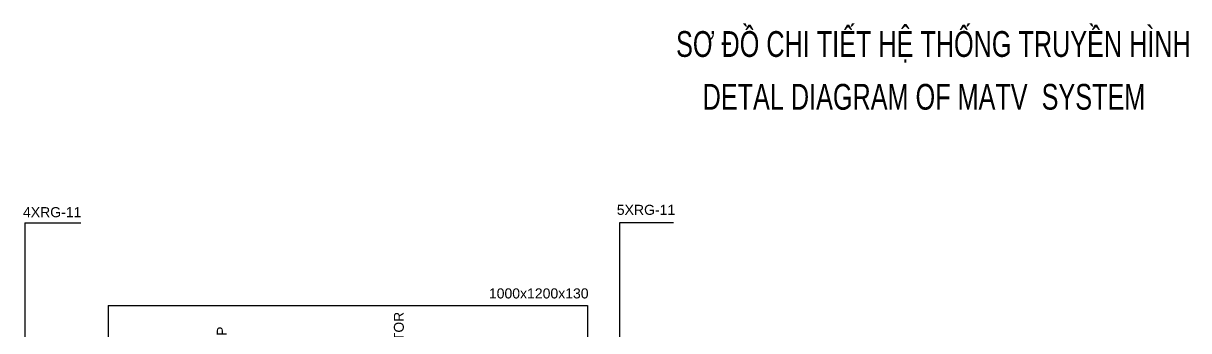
# Model space of a CAD drawing. Extents: x -5343388 to 7033982, y -486386 to 188356.
# Drawn here: x 254525 to 277123, y -430200 to -424241 of the extents above; entities that cross this region are included whole.
import ezdxf

# ---------------------------------------------------------------- set-up
doc = ezdxf.new("R2010")
doc.units = 0
doc.header["$MEASUREMENT"] = 0
for name, color, linetype in [('E-Text', 3, 'Continuous'), ('e-text-box', 7, 'Continuous'), ('text', 2, 'Continuous')]:
    doc.layers.add(name, color=color, linetype=linetype)
doc.styles.add('AL', font='arial.ttf')
doc.styles.add('NKB2', font='', dxfattribs={"width": 0.7, "height": 400})
doc.styles.get('NKB2').set_extended_font_data('.VnArialH')

msp = doc.modelspace()

# ---------------------------------------------------------------- linework, layer by layer
at = {"layer": 'e-text-box'}
for p, q in [((254554.78121, -428109.53872), (255637.97109, -428109.53872)), ((256168.99955, -429714.30595), (256168.99955, -439564.24544)), ((256168.99955, -429714.30595), (265463.63176, -429714.30595)), ((265463.63176, -429714.30595), (265463.63176, -460314.98508))]:
    msp.add_line(p, q, dxfattribs=at)
for points in [[(254554.78121, -428109.53872), (254554.78121, -439004.06781), (254624.31689, -439004.06781), (254624.31689, -431952.49552), (254554.78121, -431952.49552)], [(267131.10658, -428109.53872), (266086.71439, -428109.53872), (266086.71439, -453987.47972), (266156.25007, -453987.47972), (266156.25007, -433927.48212), (266086.71439, -433927.48212)]]:
    msp.add_lwpolyline(points, dxfattribs=at)

# ---------------------------------------------------------------- texts
at = {"layer": 'E-Text', "style": 'AL'}
for s, height, p in [('5XRG-11', 194.443517, (266033.88887, -427953.90888)), ('4XRG-11', 194.443517, (254519.24359, -427999.39169)), ('1000x1200x130', 194.4435173, (263553.36732, -429574.62438))]:
    msp.add_text(s, height=height, dxfattribs=at).set_placement(p)
at = {"layer": 'E-Text', "linetype": 'Continuous', "style": 'AL'}
for s, height, p in [('SURGE PROTECTOR', 192.4184224, (261903.92619, -432551.79325)), ('PRE AMP', 192.418422, (258469.98944, -431329.79347))]:
    msp.add_text(s, height=height, rotation=90, dxfattribs=at).set_placement(p)
at = {"layer": 'text', "char_height": 500, "attachment_point": 1, "style": 'NKB2'}
for s, insert, width in [('{\\fArial|b0|i0|c0|p34;SƠ ĐỒ} CHI TI{\\fArial|b0|i0|c0|p34;ẾT HỆ THỐNG TRUYỀN HÌNH}', (267182.91594, -424391.73568), 12345.3890727), ('DETAL DIAGRAM OF MATV  SYSTEM ', (267697.66992, -425415.44252), 11591.9513879)]:
    msp.add_mtext(s, dxfattribs=dict(at, insert=insert, width=width))

doc.saveas('drawing.dxf')
